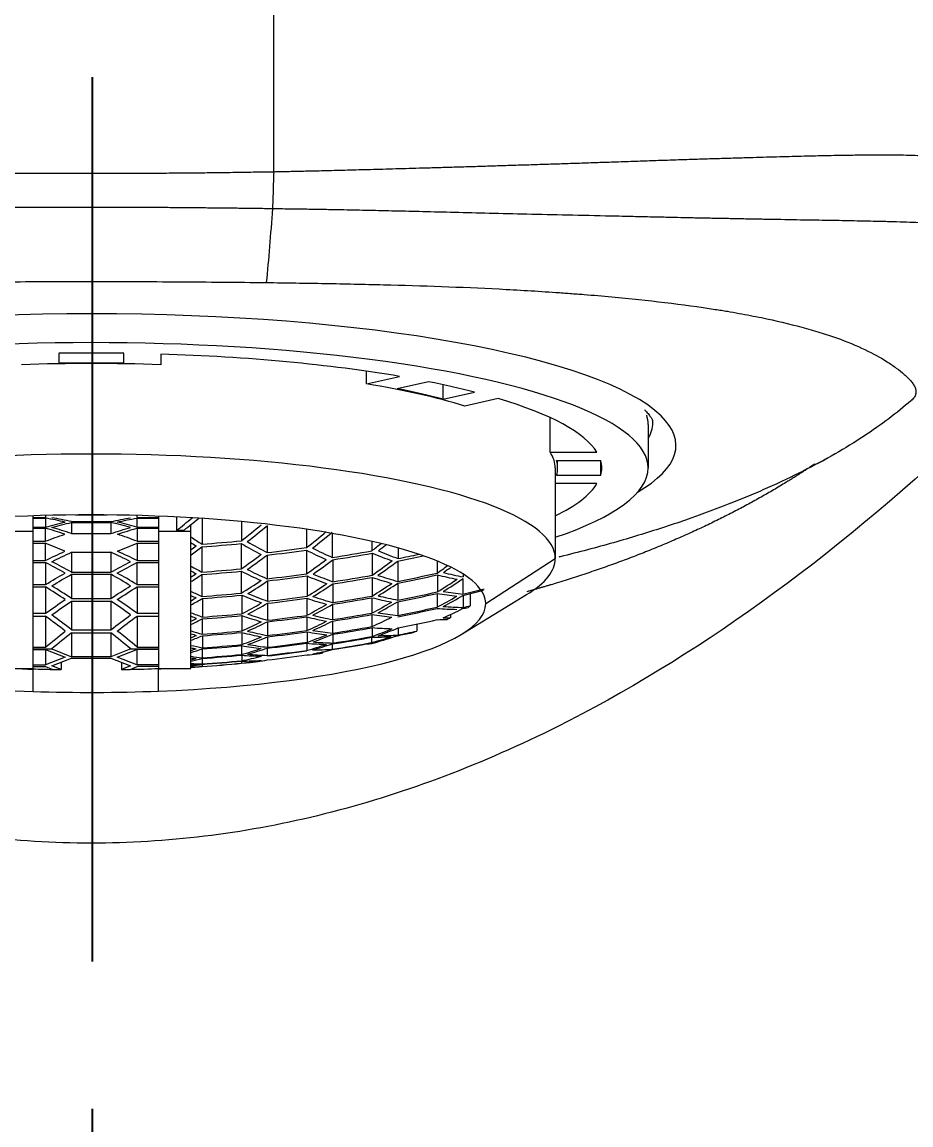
# Model space of a CAD drawing. Extents: x 16036 to 31646, y -36012 to -17126.
# Drawn here: x 16131.59 to 16150.74, y -17432.88 to -17409.12 of the extents above; entities that cross this region are included whole.
import ezdxf

# ---------------------------------------------------------------- set-up
doc = ezdxf.new("R2010")
doc.units = 0
doc.header["$MEASUREMENT"] = 0
doc.linetypes.add('CENTER2', pattern=[28.575, 19.05, -3.175, 3.175, -3.175])
doc.layers.get('0').update_dxf_attribs({"color": 3, "linetype": 'CONTINUOUS'})
doc.layers.get('DEFPOINTS').update_dxf_attribs({"linetype": 'CONTINUOUS'})
doc.layers.add('5', color=2, linetype='CONTINUOUS', lineweight=9)
doc.layers.add('CENTER', color=1, linetype='CENTER2')
doc.styles.add('ARIAL', font='arial.ttf')
doc.dimstyles.new('ISO-25', dxfattribs={"dimtxt": 8, "dimasz": 8, "dimexe": 1.25, "dimexo": 0.625, "dimgap": 1.5, "dimtad": 1, "dimtih": 1, "dimtoh": 1, "dimdec": 1, "dimdsep": 46, "dimtxsty": 'ARIAL', "dimcen": 0, "dimclrd": 3, "dimclre": 3, "dimclrt": 4, "dimadec": 0, "dimazin": 0, "dimtfac": 1, "dimtdec": 1, "dimtmove": 0, "dimatfit": 3, "dimfxl": 1, "dimarcsym": 0})

# ---------------------------------------------------------------- blocks, each defined once
blk = doc.blocks.new('*D93')
at = {"layer": '5', "color": 3, "lineweight": -2, "transparency": 16777216}
for p, q in [((16133.703, -17361.379), (16215.795, -17361.379)), ((16214.545, -17369.379), (16214.545, -17519.484)), ((16214.545, -17680.764), (16214.545, -17530.659)), ((16157.703, -17688.764), (16215.795, -17688.764))]:
    blk.add_line(p, q, dxfattribs=at)
at = {"layer": '5', "color": 3, "transparency": 16777216}
for points in [[(16213.211, -17369.379), (16215.878, -17369.379), (16214.545, -17361.379)], [(16213.211, -17680.764), (16215.878, -17680.764), (16214.545, -17688.764)]]:
    blk.add_solid(points, dxfattribs=at)
at = {"layer": 'DEFPOINTS', "color": 0, "transparency": 16777216}
for p in [(16133.078, -17361.379), (16214.545, -17361.379), (16157.078, -17688.764)]:
    blk.add_point(p, dxfattribs=at)
at = {"layer": '5', "color": 4, "transparency": 16777216, "insert": (16214.545, -17525.072), "char_height": 8, "attachment_point": 5, "style": 'ARIAL'}
blk.add_mtext('327.4', dxfattribs=at)

msp = doc.modelspace()

# ---------------------------------------------------------------- linework, layer by layer
at = {"linetype": 'Continuous', "lineweight": 18}
for p, q in [((16132.378, -17416.259), (16132.378, -17416.473)), ((16133.778, -17416.473), (16133.778, -17416.259)), ((16134.578, -17416.277), (16134.578, -17416.504)), ((16139.009, -17416.917), (16139.009, -17416.644)), ((16139.009, -17416.917), (16139.723, -17416.756)), ((16140.346, -17416.871), (16139.672, -17417.022)), ((16140.662, -17417.245), (16140.662, -17416.936)), ((16140.662, -17417.245), (16141.335, -17417.093)), ((16141.844, -17417.233), (16141.13, -17417.394)), ((16142.965, -17418.391), (16142.965, -17417.644)), ((16145.078, -17417.789), (16145.078, -17418.728)), ((16142.965, -17418.391), (16143.975, -17418.391)), ((16144.056, -17418.571), (16143.104, -17418.571)), ((16143.128, -17418.728), (16143.128, -17418.571)), ((16144.056, -17418.886), (16144.056, -17418.571)), ((16143.078, -17418.728), (16143.078, -17420.677)), ((16143.975, -17419.066), (16143.078, -17419.066)), ((16143.104, -17418.886), (16144.056, -17418.886)), ((16131.828, -17420.1), (16131.828, -17419.76)), ((16132.091, -17419.752), (16132.091, -17419.795)), ((16132.737, -17419.741), (16133.419, -17419.741)), ((16134.062, -17419.752), (16134.062, -17419.795)), ((16134.528, -17419.767), (16134.528, -17420.093)), ((16134.916, -17419.784), (16134.916, -17420.074)), ((16131.828, -17419.795), (16132.091, -17419.795)), ((16131.828, -17419.809), (16132.094, -17419.809)), ((16131.828, -17420), (16132.094, -17420)), ((16131.828, -17420.024), (16132.086, -17420.024)), ((16132.086, -17420.024), (16132.086, -17420.308)), ((16132.094, -17419.809), (16132.094, -17420)), ((16132.653, -17419.883), (16133.503, -17419.883)), ((16132.653, -17419.903), (16132.653, -17420.14)), ((16132.653, -17419.903), (16133.503, -17419.903)), ((16133.503, -17419.903), (16133.503, -17420.14)), ((16134.062, -17419.795), (16134.528, -17419.795)), ((16134.062, -17419.809), (16134.062, -17420)), ((16134.062, -17419.809), (16134.528, -17419.809)), ((16134.062, -17420), (16134.528, -17420)), ((16134.07, -17420.024), (16134.07, -17420.308)), ((16134.07, -17420.024), (16134.528, -17420.024)), ((16135.228, -17420.093), (16135.228, -17419.948)), ((16135.467, -17419.816), (16135.467, -17420.368)), ((16136.317, -17419.883), (16136.317, -17420.297)), ((16136.867, -17419.971), (16136.867, -17420.551)), ((16131.828, -17420.1), (16131.128, -17420.1)), ((16131.828, -17423.054), (16131.828, -17420.1)), ((16132.653, -17420.14), (16133.503, -17420.14)), ((16134.528, -17420.093), (16134.528, -17423.046)), ((16134.528, -17420.093), (16135.228, -17420.093)), ((16135.228, -17423.046), (16135.228, -17420.093)), ((16137.717, -17420.049), (16137.717, -17420.445)), ((16138.272, -17420.138), (16138.272, -17420.656)), ((16131.828, -17420.308), (16132.086, -17420.308)), ((16131.828, -17420.345), (16132.086, -17420.345)), ((16132.086, -17420.345), (16132.086, -17420.723)), ((16134.07, -17420.308), (16134.528, -17420.308)), ((16134.07, -17420.345), (16134.528, -17420.345)), ((16134.07, -17420.345), (16134.07, -17420.723)), ((16135.461, -17420.427), (16135.461, -17420.971)), ((16136.311, -17420.356), (16136.311, -17420.9)), ((16137.716, -17420.5), (16137.716, -17421.009)), ((16139.122, -17420.307), (16139.122, -17420.513)), ((16139.69, -17420.45), (16139.69, -17420.678)), ((16131.828, -17420.723), (16132.086, -17420.723)), ((16132.653, -17420.545), (16133.503, -17420.545)), ((16132.653, -17420.545), (16132.653, -17420.97)), ((16133.503, -17420.545), (16133.503, -17420.97)), ((16134.07, -17420.723), (16134.528, -17420.723)), ((16136.866, -17420.606), (16136.866, -17421.115)), ((16138.285, -17420.705), (16138.285, -17421.179)), ((16139.135, -17420.562), (16139.135, -17421.036)), ((16139.682, -17420.733), (16139.682, -17421.171)), ((16140.532, -17420.732), (16140.532, -17420.992)), ((16131.828, -17420.766), (16132.094, -17420.766)), ((16132.094, -17420.766), (16132.094, -17421.238)), ((16132.653, -17420.97), (16133.503, -17420.97)), ((16134.062, -17420.766), (16134.528, -17420.766)), ((16134.062, -17420.766), (16134.062, -17421.238)), ((16136.311, -17420.952), (16136.311, -17421.424)), ((16132.653, -17421.018), (16133.503, -17421.018)), ((16132.653, -17421.018), (16132.653, -17421.538)), ((16133.503, -17421.018), (16133.503, -17421.538)), ((16135.461, -17421.023), (16135.461, -17421.494)), ((16136.88, -17421.161), (16136.88, -17421.598)), ((16137.73, -17421.055), (16137.73, -17421.493)), ((16139.131, -17421.084), (16139.131, -17421.486)), ((16139.686, -17421.209), (16139.686, -17421.576)), ((16140.536, -17421.03), (16140.536, -17421.397)), ((16141.087, -17421.114), (16141.087, -17421.443)), ((16141.091, -17421.013), (16141.091, -17421.074)), ((16131.828, -17421.238), (16132.094, -17421.238)), ((16131.828, -17421.291), (16132.094, -17421.291)), ((16134.062, -17421.238), (16134.528, -17421.238)), ((16134.065, -17421.289), (16134.528, -17421.289)), ((16134.065, -17421.289), (16134.065, -17421.857)), ((16138.281, -17421.226), (16138.281, -17421.628)), ((16140.532, -17421.431), (16140.532, -17421.726)), ((16141.242, -17421.435), (16141.242, -17421.696)), ((16132.653, -17421.538), (16133.503, -17421.538)), ((16132.653, -17421.596), (16133.503, -17421.596)), ((16132.653, -17421.596), (16132.653, -17422.213)), ((16133.503, -17421.596), (16133.503, -17422.213)), ((16135.475, -17421.538), (16135.475, -17421.939)), ((16136.325, -17421.467), (16136.325, -17421.869)), ((16136.876, -17421.642), (16136.876, -17422.008)), ((16137.726, -17421.536), (16137.726, -17421.902)), ((16138.278, -17421.664), (16138.278, -17421.996)), ((16139.128, -17421.523), (16139.128, -17421.854)), ((16139.682, -17421.609), (16139.682, -17421.905)), ((16141.052, -17422.313), (16142.459, -17421.456)), ((16141.093, -17421.471), (16141.093, -17421.733)), ((16131.828, -17421.859), (16132.094, -17421.859)), ((16131.828, -17421.922), (16132.094, -17421.922)), ((16132.094, -17421.922), (16132.094, -17422.588)), ((16134.065, -17421.857), (16134.528, -17421.857)), ((16134.065, -17421.919), (16134.528, -17421.919)), ((16134.065, -17421.919), (16134.065, -17422.585)), ((16136.321, -17421.909), (16136.321, -17422.24)), ((16139.128, -17421.884), (16139.128, -17422.145)), ((16140.822, -17421.884), (16140.822, -17421.953)), ((16135.471, -17421.979), (16135.471, -17422.31)), ((16136.873, -17422.041), (16136.873, -17422.337)), ((16137.723, -17421.935), (16137.723, -17422.231)), ((16138.278, -17422.026), (16138.278, -17422.287)), ((16140.094, -17422.092), (16140.094, -17422.244)), ((16132.653, -17422.213), (16133.503, -17422.213)), ((16132.653, -17422.28), (16132.653, -17422.793)), ((16132.653, -17422.281), (16133.503, -17422.281)), ((16133.503, -17422.28), (16133.503, -17422.793)), ((16135.475, -17422.341), (16135.475, -17422.602)), ((16136.325, -17422.271), (16136.325, -17422.532)), ((16136.88, -17422.365), (16136.88, -17422.59)), ((16137.73, -17422.259), (16137.73, -17422.484)), ((16138.285, -17422.31), (16138.285, -17422.499)), ((16139.119, -17422.375), (16139.119, -17422.491)), ((16139.135, -17422.168), (16139.135, -17422.356)), ((16139.69, -17422.175), (16139.69, -17422.327)), ((16131.828, -17422.588), (16132.094, -17422.588)), ((16131.828, -17422.626), (16132.228, -17422.626)), ((16132.227, -17422.627), (16132.653, -17422.793)), ((16133.929, -17422.627), (16133.503, -17422.793)), ((16133.928, -17422.626), (16134.528, -17422.626)), ((16134.065, -17422.585), (16134.528, -17422.585)), ((16135.467, -17422.626), (16135.467, -17422.816)), ((16136.317, -17422.555), (16136.317, -17422.746)), ((16136.872, -17422.611), (16136.872, -17422.765)), ((16137.722, -17422.505), (16137.722, -17422.658)), ((16138.269, -17422.517), (16138.269, -17422.634)), ((16139.234, -17422.475), (16139.234, -17422.483)), ((16131.828, -17422.641), (16132.09, -17422.641)), ((16132.09, -17422.641), (16132.515, -17422.806)), ((16132.09, -17422.641), (16132.09, -17422.972)), ((16132.515, -17422.806), (16132.09, -17422.972)), ((16132.228, -17422.992), (16132.653, -17422.826)), ((16133.503, -17422.793), (16132.653, -17422.793)), ((16132.653, -17422.826), (16133.503, -17422.826)), ((16133.503, -17422.826), (16133.928, -17422.992)), ((16133.639, -17422.807), (16134.064, -17422.641)), ((16134.064, -17422.972), (16133.639, -17422.807)), ((16134.528, -17422.641), (16134.064, -17422.641)), ((16134.064, -17422.641), (16134.064, -17422.972)), ((16135.47, -17422.831), (16135.47, -17422.95)), ((16136.32, -17422.76), (16136.32, -17422.879)), ((16138.071, -17422.689), (16138.071, -17422.712)), ((16131.828, -17423.054), (16131.128, -17423.054)), ((16131.828, -17422.972), (16132.09, -17422.972)), ((16131.828, -17423.006), (16132.09, -17423.006)), ((16131.828, -17423.054), (16131.828, -17423.064)), ((16132.09, -17423.006), (16132.248, -17423.067)), ((16132.43, -17423.071), (16132.228, -17422.992)), ((16132.43, -17422.913), (16132.43, -17423.071)), ((16133.734, -17422.916), (16133.734, -17423.071)), ((16133.928, -17422.992), (16133.734, -17423.071)), ((16133.914, -17423.067), (16134.065, -17423.006)), ((16134.528, -17422.972), (16134.064, -17422.972)), ((16134.528, -17423.006), (16134.065, -17423.006)), ((16134.528, -17423.056), (16134.528, -17423.046)), ((16134.528, -17423.046), (16135.228, -17423.046)), ((16135.469, -17422.959), (16135.469, -17423.005)), ((16136.319, -17422.888), (16136.319, -17422.933)), ((16136.678, -17422.892), (16136.678, -17422.896))]:
    msp.add_line(p, q, dxfattribs=at)
at = {"linetype": 'Continuous', "lineweight": 13}
for p, q in [((16141.578, -17421.651), (16143.078, -17420.677)), ((16131.828, -17423.543), (16131.828, -17423.064)), ((16134.528, -17423.535), (16134.528, -17423.056))]:
    msp.add_line(p, q, dxfattribs=at)
at = {"linetype": 'Continuous', "lineweight": 18}
for start, end in [(273.6895, 273.9899), (275.6662, 275.961)]:
    msp.add_arc((16133.078, -17389.701), 33.391, start, end, dxfattribs=at)
for centre, major_axis, ratio, start_param, end_param in [((16133.078, -17418.241), (-12.6, 0), 0.224951, 4.712389, 6.010701), ((16133.078, -17418.241), (-12.6, 0), 0.224951, 3.367395, 4.712389), ((16133.078, -17418.728), (12, 0), 0.224951, 0, 3.141593), ((16133.078, -17418.728), (11, 0), 0.224951, 1.507117, 1.634476), ((16133.078, -17418.728), (11, 0), 0.224951, 0.922188, 1.434006), ((16133.078, -17418.728), (10, 0), 0.224951, 1.420228, 1.721365), ((16133.078, -17418.728), (10.05, 0), 0.224951, 1.501088, 1.640505), ((16133.078, -17418.728), (10, 0), 0.224951, 0.63483, 0.935966), ((16133.078, -17418.728), (11, 0), 0.224951, 0.721719, 0.849078), ((16133.078, -17418.728), (10.05, 0), 0.224951, 0.71569, 0.855106), ((16133.078, -17418.728), (11, 0), 0.224951, 0.13679, 0.648608), ((16133.078, -17417.789), (-12, 0), 0.224951, 3.141593, 3.214438), ((16133.078, -17417.754), (-12.1, 0), 0.224951, 3.141593, 3.160491), ((16133.078, -17420.677), (10, 0), 0.224951, 0, 3.141593), ((16133.078, -17418.728), (10, 0), 0.224951, 0, 0.150568), ((16133.078, -17418.728), (10.05, 0), 0.224951, 6.213477, 6.352893), ((16133.078, -17418.728), (11, 0), 0.224951, 6.219506, 6.346865), ((16133.078, -17418.728), (-12, 0), 0.224951, 2.555882, 3.141593), ((16133.078, -17418.728), (11, 0), 0.224951, 5.853491, 6.146395), ((16133.078, -17421.651), (8.5, 0), 0.224951, 0, 3.141593), ((16131.614, -17389.511), (4.295, 33.07), 0.487185, 3.601454, 3.622137), ((16131.738, -17389.527), (-4.296, -33.077), 0.487185, 0.462347, 0.481563), ((16133.013, -17389.692), (4.301, 33.113), 0.487185, 3.601317, 3.627358), ((16133.14, -17389.709), (-4.301, -33.113), 0.487185, 0.459616, 0.485657), ((16133.078, -17388.224), (-32.739, 0), 0.97437, 1.626963, 1.632019), ((16137.364, -17389.144), (4.253, -32.747), 0.487185, 5.892949, 5.907522), ((16134.415, -17389.874), (4.296, 33.077), 0.487185, 3.601424, 3.627494), ((16134.545, -17389.891), (-4.295, -33.07), 0.487185, 0.459876, 0.485951), ((16137.234, -17389.161), (-4.256, 32.769), 0.487185, 2.759369, 2.766007), ((16132.311, -17389.601), (4.299, 33.101), 0.487185, 3.577824, 3.584456), ((16132.436, -17389.617), (-4.299, -33.105), 0.487185, 0.428577, 0.442756), ((16133.078, -17388.439), (-32.916, 0), 0.97437, 1.643257, 1.669175), ((16133.078, -17388.405), (32.89, 0), 0.97437, 4.785083, 4.811022), ((16137.932, -17389.07), (-4.24, 32.643), 0.487185, 2.782427, 2.808346), ((16138.062, -17389.054), (4.236, -32.617), 0.487185, 5.923982, 5.94992), ((16133.078, -17388.621), (-33.044, 0), 0.97437, 1.685681, 1.711617), ((16133.078, -17388.588), (33.022, 0), 0.97437, 4.82737, 4.853323), ((16138.634, -17388.979), (-4.22, 32.496), 0.487185, 2.824985, 2.850949), ((16138.764, -17388.962), (4.217, -32.466), 0.487185, 5.966566, 5.992554), ((16135.82, -17390.057), (4.281, 32.964), 0.487185, 3.602121, 3.614416), ((16135.959, -17390.075), (-4.279, -32.948), 0.487185, 0.460856, 0.471052), ((16133.711, -17389.783), (4.3, 33.105), 0.487185, 3.558515, 3.584347), ((16133.841, -17389.8), (-4.299, -33.101), 0.487185, 0.416939, 0.442774), ((16135.116, -17389.966), (4.29, 33.03), 0.487185, 3.55887, 3.584762), ((16135.256, -17389.984), (-4.288, -33.019), 0.487185, 0.417543, 0.443446), ((16133.078, -17388.77), (33.134, 0), 0.97437, 4.869782, 4.895813), ((16133.078, -17388.804), (-33.152, 0), 0.97437, 1.728503, 1.754521), ((16139.347, -17388.887), (-4.198, 32.325), 0.487185, 2.868029, 2.894106), ((16136.531, -17390.149), (4.27, 32.876), 0.487185, 3.559824, 3.585842), ((16136.661, -17390.166), (-4.267, -32.858), 0.487185, 0.417831, 0.443862), ((16139.477, -17388.87), (4.194, -32.292), 0.487185, 6.009608, 6.035712), ((16133.078, -17388.989), (-33.241, 0), 0.97437, 1.770785, 1.787739), ((16133.078, -17388.953), (33.225, 0), 0.97437, 4.91272, 4.926513), ((16133.078, -17420.677), (-10, 0), 0.224951, 2.787918, 3.141593), ((16136.657, -17389.236), (4.267, -32.858), 0.487185, 5.936304, 5.950415), ((16136.531, -17389.252), (-4.27, 32.876), 0.487185, 2.80236, 2.808949), ((16133.078, -17388.77), (33.134, 0), 0.97437, 4.784373, 4.81012), ((16133.078, -17388.804), (-33.152, 0), 0.97437, 1.642741, 1.668473), ((16137.23, -17389.162), (-4.256, 32.77), 0.487185, 2.825454, 2.851201), ((16137.359, -17389.145), (4.253, -32.748), 0.487185, 5.96701, 5.992774), ((16137.936, -17390.332), (4.239, 32.642), 0.487185, 3.560471, 3.574326), ((16138.066, -17390.349), (-4.236, -32.616), 0.487185, 0.419249, 0.428872), ((16133.013, -17389.692), (4.301, 33.113), 0.487185, 3.535178, 3.541763), ((16133.139, -17389.709), (-4.301, -33.113), 0.487185, 0.386001, 0.400083), ((16134.414, -17389.874), (4.296, 33.077), 0.487185, 3.516135, 3.541825), ((16134.554, -17389.893), (-4.295, -33.07), 0.487185, 0.374777, 0.400474), ((16133.078, -17388.953), (33.225, 0), 0.97437, 4.826647, 4.852439), ((16133.078, -17388.986), (-33.239, 0), 0.97437, 1.685421, 1.711203), ((16137.942, -17389.069), (-4.239, 32.641), 0.487185, 2.868155, 2.89398), ((16138.072, -17389.052), (4.236, -32.615), 0.487185, 6.009738, 6.035583), ((16133.078, -17389.17), (-33.308, 0), 0.97437, 1.727638, 1.753531), ((16133.078, -17389.135), (33.296, 0), 0.97437, 4.869407, 4.89531), ((16138.639, -17388.979), (-4.22, 32.495), 0.487185, 2.911099, 2.937064), ((16138.763, -17388.963), (4.217, -32.467), 0.487185, 6.05284, 6.078827), ((16137.364, -17390.257), (-4.253, -32.747), 0.487185, 0.375663, 0.401617), ((16133.078, -17389.321), (33.348, 0), 0.97437, 4.911725, 4.9378), ((16133.078, -17389.353), (-33.355, 0), 0.97437, 1.770212, 1.796283), ((16139.341, -17388.887), (-4.198, 32.327), 0.487185, 2.954414, 2.980587), ((16138.639, -17390.423), (4.22, 32.495), 0.487185, 3.518154, 3.544312), ((16138.769, -17390.44), (-4.216, -32.465), 0.487185, 0.376627, 0.40281), ((16139.471, -17388.871), (4.194, -32.293), 0.487185, 6.096082, 6.122323), ((16135.955, -17389.327), (4.279, -32.949), 0.487185, 5.978918, 5.992956), ((16133.078, -17389.135), (33.296, 0), 0.97437, 4.784022, 4.809642), ((16136.667, -17389.235), (4.267, -32.857), 0.487185, 6.009833, 6.035488), ((16135.829, -17390.058), (4.281, 32.963), 0.487185, 3.516742, 3.542524), ((16135.959, -17390.075), (-4.279, -32.948), 0.487185, 0.374958, 0.400751), ((16137.234, -17390.241), (4.256, 32.769), 0.487185, 3.517178, 3.543114), ((16133.078, -17389.717), (-33.391, 0), 0.97437, 1.769888, 1.795928), ((16133.078, -17389.684), (33.391, 0), 0.97437, 4.911588, 4.937629), ((16138.638, -17388.979), (-4.22, 32.495), 0.487185, 2.996946, 3.023104), ((16138.768, -17388.962), (4.216, -32.466), 0.487185, 6.138822, 6.164826), ((16133.078, -17389.866), (33.383, 0), 0.97437, 4.954663, 4.968867), ((16133.078, -17389.899), (-33.379, 0), 0.97437, 1.813097, 1.826859), ((16133.078, -17421.651), (-8.5, 0), 0.224951, 0, 1.423202), ((16133.078, -17421.651), (-8.5, 0), 0.224951, 1.742223, 3.141593), ((16135.829, -17389.344), (-4.281, 32.963), 0.487185, 2.844906, 2.851463), ((16133.716, -17389.784), (4.299, 33.105), 0.487185, 3.492858, 3.499411), ((16133.852, -17389.801), (-4.299, -33.101), 0.487185, 0.343101, 0.357951), ((16133.078, -17389.169), (-33.307, 0), 0.97437, 1.64282, 1.668433), ((16136.537, -17389.252), (-4.27, 32.875), 0.487185, 2.868247, 2.893888), ((16135.127, -17389.967), (4.29, 33.03), 0.487185, 3.474141, 3.499754), ((16135.256, -17389.984), (-4.288, -33.019), 0.487185, 0.332331, 0.357952), ((16133.078, -17389.353), (-33.355, 0), 0.97437, 1.684901, 1.710592), ((16133.078, -17389.317), (33.347, 0), 0.97437, 4.826641, 4.852338), ((16137.234, -17389.161), (-4.256, 32.769), 0.487185, 2.910848, 2.936595), ((16136.531, -17390.149), (4.27, 32.876), 0.487185, 3.474237, 3.49997), ((16136.657, -17390.166), (-4.267, -32.858), 0.487185, 0.33277, 0.358517), ((16137.364, -17389.144), (4.253, -32.747), 0.487185, 6.05246, 6.078225), ((16133.078, -17389.534), (-33.383, 0), 0.97437, 1.727195, 1.753027), ((16133.078, -17389.502), (33.379, 0), 0.97437, 4.868892, 4.894727), ((16137.936, -17389.07), (-4.239, 32.642), 0.487185, 2.953528, 2.979446), ((16137.932, -17390.331), (4.24, 32.643), 0.487185, 3.47484, 3.500758), ((16138.062, -17390.348), (-4.236, -32.617), 0.487185, 0.333265, 0.359204), ((16138.066, -17389.053), (4.236, -32.616), 0.487185, 6.095354, 6.121293), ((16139.337, -17390.514), (4.199, 32.328), 0.487185, 3.47551, 3.501683), ((16139.467, -17390.531), (-4.194, -32.295), 0.487185, 0.333993, 0.360193), ((16135.262, -17389.417), (4.288, -33.018), 0.487185, 6.020599, 6.035425), ((16135.133, -17389.434), (-4.29, 33.029), 0.487185, 2.886807, 2.893828), ((16133.078, -17389.535), (-33.383, 0), 0.97437, 1.642536, 1.66809), ((16133.078, -17389.5), (33.379, 0), 0.97437, 4.784257, 4.809815), ((16135.829, -17389.344), (-4.281, 32.963), 0.487185, 2.910673, 2.936268), ((16135.959, -17389.327), (4.279, -32.948), 0.487185, 6.052278, 6.077886), ((16133.078, -17389.684), (33.391, 0), 0.97437, 4.826371, 4.852034), ((16136.661, -17389.235), (4.267, -32.858), 0.487185, 6.094645, 6.120392), ((16133.078, -17389.865), (33.383, 0), 0.97437, 4.868786, 4.894619), ((16133.078, -17389.899), (-33.379, 0), 0.97437, 1.727211, 1.753046), ((16137.234, -17389.161), (-4.256, 32.769), 0.487185, 2.995953, 3.021888), ((16137.363, -17389.144), (4.253, -32.747), 0.487185, 6.137642, 6.163595), ((16133.078, -17390.048), (33.355, 0), 0.97437, 4.911696, 4.937765), ((16133.078, -17390.082), (-33.348, 0), 0.97437, 1.770147, 1.796223), ((16137.935, -17389.07), (-4.239, 32.642), 0.487185, 3.039508, 3.065716), ((16138.065, -17389.053), (4.236, -32.617), 0.487185, 6.181226, 6.207853), ((16140.169, -17390.622), (-4.169, -32.102), 0.487185, 0.291006, 0.316859), ((16133.078, -17390.267), (-33.296, 0), 0.97437, 1.813516, 1.81713), ((16133.078, -17390.233), (33.307, 0), 0.97437, 4.955424, 4.960032), ((16133.078, -17421.164), (-8.5, 0), 0.224951, 2.841139, 2.859562), ((16134.424, -17389.876), (4.296, 33.077), 0.487185, 3.450348, 3.457368), ((16134.554, -17389.893), (-4.295, -33.07), 0.487185, 0.300967, 0.315547), ((16135.829, -17390.058), (4.281, 32.963), 0.487185, 3.431722, 3.457318), ((16135.955, -17390.074), (-4.279, -32.949), 0.487185, 0.290229, 0.315836), ((16133.078, -17389.717), (-33.391, 0), 0.97437, 1.684691, 1.710354), ((16136.531, -17389.252), (-4.27, 32.876), 0.487185, 2.953012, 2.978745), ((16137.23, -17390.24), (4.256, 32.77), 0.487185, 3.431984, 3.457731), ((16137.359, -17390.257), (-4.253, -32.748), 0.487185, 0.290411, 0.316175), ((16133.078, -17390.23), (33.308, 0), 0.97437, 4.869142, 4.895034), ((16138.634, -17390.422), (4.22, 32.496), 0.487185, 3.432236, 3.4582), ((16133.078, -17390.449), (-33.225, 0), 0.97437, 1.771128, 1.797306), ((16137.103, -17389.159), (-4.415, 32.764), 0.500705, 3.082406, 3.094777), ((16137.232, -17389.141), (4.412, -32.742), 0.500705, 6.223786, 6.233366), ((16133.078, -17421.164), (-8.5, 0), 0.224951, 2.6952, 2.716515), ((16135.983, -17444.686), (4.673, 24.868), 0.549149, 0.562497, 0.592825), ((16130.174, -17444.686), (-4.673, 24.868), 0.549149, 5.69036, 5.720688), ((16134.554, -17389.509), (4.295, -33.07), 0.487185, 6.063103, 6.077682), ((16134.424, -17389.526), (-4.296, 33.077), 0.487185, 2.929298, 2.936318), ((16135.133, -17389.968), (4.29, 33.029), 0.487185, 3.407857, 3.414878), ((16135.262, -17389.985), (-4.288, -33.018), 0.487185, 0.258463, 0.27329), ((16133.078, -17389.866), (33.383, 0), 0.97437, 4.784129, 4.809683), ((16133.078, -17389.902), (-33.379, 0), 0.97437, 1.642665, 1.668222), ((16135.127, -17389.435), (-4.29, 33.03), 0.487185, 2.953092, 2.978705), ((16136.537, -17390.15), (4.27, 32.875), 0.487185, 3.389297, 3.414938), ((16135.256, -17389.418), (4.288, -33.019), 0.487185, 6.094293, 6.119914), ((16136.667, -17390.167), (-4.267, -32.857), 0.487185, 0.247697, 0.273352), ((16133.078, -17390.048), (33.355, 0), 0.97437, 4.826406, 4.852096), ((16133.078, -17390.084), (-33.347, 0), 0.97437, 1.685049, 1.710746), ((16135.829, -17389.344), (-4.281, 32.963), 0.487185, 2.995693, 3.021475), ((16137.942, -17390.333), (4.239, 32.641), 0.487185, 3.389205, 3.41503), ((16135.959, -17389.327), (4.279, -32.948), 0.487185, 6.136918, 6.162711), ((16138.072, -17390.349), (-4.236, -32.615), 0.487185, 0.247602, 0.273447), ((16133.078, -17390.632), (-33.134, 0), 0.97437, 1.728103, 1.754134), ((16133.078, -17390.267), (-33.296, 0), 0.97437, 1.727815, 1.753717), ((16133.078, -17390.598), (33.152, 0), 0.97437, 4.870095, 4.896114), ((16140.038, -17390.605), (4.174, 32.14), 0.487185, 3.345378, 3.371631), ((16135.817, -17389.345), (-4.281, 32.964), 0.487185, 3.081056, 3.107219), ((16136.531, -17389.252), (-4.27, 32.876), 0.487185, 3.038774, 3.064793), ((16139.347, -17390.515), (4.198, 32.325), 0.487185, 3.389079, 3.415156), ((16140.168, -17390.622), (-4.169, -32.102), 0.487185, 0.200128, 0.230003), ((16139.477, -17390.532), (-4.194, -32.292), 0.487185, 0.247473, 0.273577), ((16135.959, -17389.327), (4.279, -32.948), 0.487185, 6.222992, 6.24917), ((16133.078, -17390.814), (-33.022, 0), 0.97437, 1.77188, 1.781636), ((16133.078, -17390.78), (33.044, 0), 0.97437, 4.91383, 4.926335), ((16133.078, -17421.164), (-8.5, 0), 0.224951, 2.520165, 2.541706), ((16133.852, -17389.6), (4.299, -33.101), 0.487185, 6.105237, 6.120086), ((16133.716, -17389.618), (-4.299, 33.105), 0.487185, 2.971808, 2.978362), ((16135.829, -17390.058), (4.281, 32.963), 0.487185, 3.365956, 3.372513), ((16135.959, -17390.075), (-4.279, -32.948), 0.487185, 0.216521, 0.230907), ((16133.078, -17390.267), (-33.296, 0), 0.97437, 1.642603, 1.668224), ((16133.078, -17390.233), (33.307, 0), 0.97437, 4.784413, 4.810026), ((16134.418, -17389.527), (-4.296, 33.077), 0.487185, 2.995173, 3.020864), ((16137.234, -17390.241), (4.256, 32.769), 0.487185, 3.34659, 3.372338), ((16137.364, -17390.257), (-4.253, -32.747), 0.487185, 0.204961, 0.230725), ((16134.554, -17389.509), (4.295, -33.07), 0.487185, 6.136913, 6.16261), ((16133.078, -17390.449), (-33.225, 0), 0.97437, 1.685229, 1.711022), ((16133.078, -17390.415), (33.239, 0), 0.97437, 4.827014, 4.852796), ((16135.121, -17389.436), (-4.29, 33.03), 0.487185, 3.03791, 3.063803), ((16138.639, -17390.423), (4.22, 32.495), 0.487185, 3.346121, 3.372086), ((16138.763, -17390.439), (-4.217, -32.467), 0.487185, 0.204358, 0.230346), ((16134.542, -17389.511), (4.295, -33.07), 0.487185, 6.221997, 6.248072), ((16135.256, -17389.418), (4.288, -33.019), 0.487185, 6.179679, 6.205581), ((16133.078, -17390.963), (32.916, 0), 0.97437, 4.870742, 4.896951), ((16133.078, -17390.997), (-32.89, 0), 0.97437, 1.729521, 1.751916), ((16135.027, -17389.448), (-4.291, 33.037), 0.487185, 3.122037, 3.129652), ((16133.078, -17421.164), (-8.5, 0), 0.224951, 2.362408, 2.380756), ((16135.157, -17389.431), (4.289, -33.027), 0.487185, 6.267298, 6.270003), ((16133.143, -17389.692), (4.301, -33.113), 0.487185, 6.147875, 6.162306), ((16133.017, -17389.709), (-4.301, 33.113), 0.487185, 3.013867, 3.020626), ((16136.661, -17390.166), (-4.267, -32.858), 0.487185, 0.173905, 0.18854), ((16136.531, -17390.149), (4.27, 32.876), 0.487185, 3.323409, 3.330173), ((16133.078, -17390.598), (33.152, 0), 0.97437, 4.784508, 4.810241), ((16133.078, -17390.63), (-33.134, 0), 0.97437, 1.643041, 1.668789), ((16138.638, -17390.423), (4.22, 32.495), 0.487185, 3.260082, 3.28624), ((16133.017, -17389.709), (-4.301, 33.113), 0.487185, 3.080159, 3.1062), ((16133.72, -17389.617), (-4.299, 33.105), 0.487185, 3.037466, 3.063299), ((16137.936, -17390.332), (4.239, 32.642), 0.487185, 3.303739, 3.329657), ((16133.846, -17389.601), (4.299, -33.101), 0.487185, 6.179163, 6.204999), ((16138.768, -17390.44), (-4.216, -32.466), 0.487185, 0.118359, 0.144364), ((16133.078, -17391.179), (-32.738, 0), 0.97437, 1.686899, 1.713081), ((16133.078, -17390.78), (33.044, 0), 0.97437, 4.82745, 4.853386), ((16133.078, -17390.814), (-33.022, 0), 0.97437, 1.685935, 1.711888), ((16133.715, -17389.618), (-4.3, 33.105), 0.487185, 3.123431, 3.137539), ((16139.471, -17390.531), (-4.194, -32.293), 0.487185, 0.160862, 0.187103), ((16133.845, -17389.601), (4.299, -33.101), 0.487185, 6.26509, 6.278715), ((16133.078, -17421.164), (-8.5, 0), 0.224951, 2.180974, 2.198702), ((16133.078, -17391.509), (32.409, 0), 0.97437, 4.666696, 4.67381), ((16133.078, -17421.164), (-8.5, 0), 0.224951, 1.472968, 1.494508), ((16133.078, -17421.164), (-8.5, 0), 0.224951, 1.648003, 1.669317), ((16133.078, -17391.509), (32.409, 0), 0.97437, 4.757145, 4.763299), ((16132.445, -17389.783), (4.3, -33.105), 0.487185, 6.190185, 6.20489), ((16132.315, -17389.8), (-4.299, 33.101), 0.487185, 3.05651, 3.063317), ((16137.363, -17390.257), (-4.253, -32.747), 0.487185, 0.130874, 0.145544), ((16137.234, -17390.241), (4.256, 32.769), 0.487185, 3.280419, 3.287233), ((16131.742, -17389.874), (4.296, -33.077), 0.487185, 6.233273, 6.248037), ((16137.935, -17390.332), (4.239, 32.642), 0.487185, 3.236874, 3.243678), ((16131.612, -17389.891), (-4.295, 33.07), 0.487185, 3.0997, 3.106494), ((16133.078, -17390.995), (-32.891, 0), 0.97437, 1.643536, 1.669475), ((16133.078, -17391.327), (32.599, 0), 0.97437, 4.785781, 4.811954), ((16133.078, -17391.36), (-32.566, 0), 0.97437, 1.644265, 1.670465), ((16133.078, -17390.962), (32.917, 0), 0.97437, 4.785111, 4.811029), ((16132.444, -17389.783), (4.3, -33.105), 0.487185, 6.264934, 6.279138), ((16133.078, -17421.651), (8.5, 0), 0.224951, 4.564795, 4.883816)]:
    msp.add_ellipse(centre, major_axis=major_axis, ratio=ratio, start_param=start_param, end_param=end_param, dxfattribs=at)
at = {"linetype": 'Continuous', "lineweight": 13}
for centre, major_axis, start_param, end_param in [((16133.078, -17418.241), (-12.6, 0), 2.777217, 3.367395), ((16133.078, -17417.754), (-12.1, 0), 3.012984, 3.141593), ((16133.078, -17421.164), (-8.5, 0), 1.423202, 1.472968), ((16133.078, -17421.164), (-8.5, 0), 1.669317, 1.742223)]:
    msp.add_ellipse(centre, major_axis=major_axis, ratio=0.224951, start_param=start_param, end_param=end_param, dxfattribs=at)
for points, degree in [([(16137.011, -17412.346), (16137.011, -17406.264)], 1), ([(16136.983, -17413.139), (16136.943, -17413.698), (16136.899, -17414.23), (16136.851, -17414.734)], 3)]:
    msp.add_open_spline(points, degree=degree, dxfattribs=at)
for points, degree, knots in [([(16137.011, -17412.346), (16137.058, -17412.345), (16137.156, -17412.343), (16137.31, -17412.34), (16137.476, -17412.336), (16137.654, -17412.332), (16137.844, -17412.328), (16138.046, -17412.323), (16138.259, -17412.318), (16138.485, -17412.312), (16138.722, -17412.306), (16138.971, -17412.299), (16139.231, -17412.292), (16139.502, -17412.285), (16139.785, -17412.277), (16140.079, -17412.268), (16140.384, -17412.26), (16140.699, -17412.25), (16141.024, -17412.241), (16141.359, -17412.231), (16141.703, -17412.22), (16142.057, -17412.209), (16142.419, -17412.198), (16142.79, -17412.186), (16143.167, -17412.174), (16143.552, -17412.161), (16143.943, -17412.148), (16144.345, -17412.134), (16144.75, -17412.12), (16145.151, -17412.106), (16145.539, -17412.093), (16145.911, -17412.081), (16146.269, -17412.07), (16146.612, -17412.059), (16146.941, -17412.049), (16147.255, -17412.04), (16147.556, -17412.031), (16147.843, -17412.023), (16148.116, -17412.016), (16148.375, -17412.009), (16148.622, -17412.003), (16148.856, -17411.998), (16149.077, -17411.994), (16149.286, -17411.99), (16149.483, -17411.987), (16149.669, -17411.985), (16149.845, -17411.983), (16150.01, -17411.983), (16150.165, -17411.982), (16150.311, -17411.983), (16150.492, -17411.985), (16150.705, -17411.989), (16150.941, -17411.996), (16151.159, -17412.005), (16151.358, -17412.017), (16151.539, -17412.032), (16151.702, -17412.049), (16151.848, -17412.068), (16151.976, -17412.09), (16152.089, -17412.115), (16152.186, -17412.142), (16152.268, -17412.172), (16152.336, -17412.204), (16152.393, -17412.238), (16152.431, -17412.268), (16152.457, -17412.293), (16152.473, -17412.31), (16152.487, -17412.328), (16152.501, -17412.346), (16152.512, -17412.364), (16152.523, -17412.383), (16152.532, -17412.401), (16152.54, -17412.42), (16152.547, -17412.439), (16152.553, -17412.458), (16152.558, -17412.477), (16152.562, -17412.497), (16152.566, -17412.517), (16152.568, -17412.537), (16152.571, -17412.557), (16152.573, -17412.577), (16152.574, -17412.598), (16152.575, -17412.619), (16152.576, -17412.633), (16152.576, -17412.64)], 3, [0, 0, 0, 0, 0.006919, 0.014426, 0.022521, 0.031202, 0.040467, 0.050315, 0.060744, 0.07175, 0.083329, 0.095476, 0.108186, 0.121451, 0.135265, 0.149619, 0.164501, 0.179902, 0.195807, 0.212202, 0.229073, 0.246401, 0.264168, 0.282353, 0.300935, 0.319892, 0.339198, 0.358825, 0.379506, 0.399532, 0.418907, 0.437634, 0.455721, 0.473174, 0.490001, 0.506214, 0.521822, 0.536838, 0.551275, 0.565146, 0.578466, 0.59125, 0.603513, 0.615271, 0.626543, 0.637349, 0.647707, 0.657635, 0.66715, 0.676267, 0.685002, 0.701905, 0.718286, 0.734184, 0.749639, 0.76469, 0.779373, 0.793727, 0.807784, 0.821579, 0.835145, 0.848522, 0.861746, 0.874847, 0.887843, 0.893667, 0.899499, 0.90534, 0.911191, 0.917052, 0.922923, 0.928804, 0.934695, 0.940596, 0.946506, 0.952425, 0.958352, 0.964286, 0.970227, 0.976174, 0.982125, 0.988081, 0.994039, 1, 1, 1, 1]), ([(16129.146, -17412.346), (16129.219, -17412.347), (16129.364, -17412.35), (16129.583, -17412.353), (16129.802, -17412.356), (16130.02, -17412.36), (16130.239, -17412.363), (16130.457, -17412.365), (16130.675, -17412.368), (16130.894, -17412.37), (16131.112, -17412.372), (16131.329, -17412.374), (16131.547, -17412.376), (16131.764, -17412.377), (16131.981, -17412.378), (16132.198, -17412.379), (16132.415, -17412.38), (16132.631, -17412.381), (16132.847, -17412.381), (16133.135, -17412.381), (16133.498, -17412.381), (16133.934, -17412.38), (16134.371, -17412.377), (16134.81, -17412.374), (16135.249, -17412.37), (16135.689, -17412.366), (16136.129, -17412.36), (16136.57, -17412.353), (16136.864, -17412.348), (16137.011, -17412.346)], 3, [0, 0, 0, 0, 0.027809, 0.055617, 0.083421, 0.111218, 0.139004, 0.166777, 0.194534, 0.222272, 0.249988, 0.277679, 0.305343, 0.332977, 0.360578, 0.388142, 0.415669, 0.443154, 0.470596, 0.497991, 0.553294, 0.608767, 0.66439, 0.720141, 0.775996, 0.831934, 0.887929, 0.94396, 1, 1, 1, 1]), ([(16129.173, -17413.139), (16129.23, -17413.138), (16129.343, -17413.136), (16129.513, -17413.134), (16129.683, -17413.132), (16129.853, -17413.13), (16130.023, -17413.127), (16130.193, -17413.125), (16130.363, -17413.124), (16130.533, -17413.122), (16130.703, -17413.12), (16130.873, -17413.118), (16131.043, -17413.117), (16131.212, -17413.116), (16131.382, -17413.114), (16131.552, -17413.113), (16131.722, -17413.112), (16131.892, -17413.111), (16132.062, -17413.111), (16132.231, -17413.11), (16132.401, -17413.109), (16132.571, -17413.109), (16132.741, -17413.109), (16132.91, -17413.109), (16133.08, -17413.109), (16133.25, -17413.109), (16133.419, -17413.109), (16133.589, -17413.109), (16133.759, -17413.109), (16133.929, -17413.11), (16134.098, -17413.111), (16134.268, -17413.111), (16134.438, -17413.112), (16134.607, -17413.113), (16134.777, -17413.114), (16134.947, -17413.116), (16135.116, -17413.117), (16135.286, -17413.118), (16135.456, -17413.12), (16135.626, -17413.122), (16135.795, -17413.123), (16135.965, -17413.125), (16136.135, -17413.127), (16136.304, -17413.129), (16136.474, -17413.132), (16136.644, -17413.134), (16136.813, -17413.136), (16136.926, -17413.138), (16136.983, -17413.139)], 3, [0, 0, 0, 0, 0.021773, 0.043544, 0.065312, 0.087079, 0.108844, 0.130606, 0.152366, 0.174124, 0.19588, 0.217634, 0.239385, 0.261135, 0.282882, 0.304627, 0.326369, 0.34811, 0.369848, 0.391585, 0.413319, 0.435053, 0.456784, 0.478515, 0.500244, 0.521972, 0.5437, 0.565427, 0.587153, 0.60888, 0.630606, 0.652332, 0.674058, 0.695785, 0.717513, 0.73924, 0.760969, 0.782697, 0.804426, 0.826156, 0.847885, 0.869615, 0.891346, 0.913076, 0.934807, 0.956538, 0.978269, 1, 1, 1, 1]), ([(16136.983, -17413.139), (16137.042, -17413.14), (16137.159, -17413.142), (16137.334, -17413.144), (16137.508, -17413.147), (16137.68, -17413.149), (16137.851, -17413.152), (16138.021, -17413.155), (16138.19, -17413.157), (16138.357, -17413.16), (16138.646, -17413.166), (16139.069, -17413.175), (16139.635, -17413.188), (16140.25, -17413.202), (16140.926, -17413.219), (16141.674, -17413.237), (16142.486, -17413.256), (16143.362, -17413.275), (16144.126, -17413.293), (16144.734, -17413.307), (16145.146, -17413.316), (16145.487, -17413.323), (16145.758, -17413.329), (16145.96, -17413.334), (16146.094, -17413.337), (16146.213, -17413.339), (16146.336, -17413.342), (16146.486, -17413.345), (16146.632, -17413.348), (16146.774, -17413.35), (16146.911, -17413.353), (16147.045, -17413.356), (16147.174, -17413.358), (16147.299, -17413.361), (16147.42, -17413.363), (16147.537, -17413.365), (16147.65, -17413.367), (16147.957, -17413.373), (16148.433, -17413.381), (16149.042, -17413.391), (16149.572, -17413.401), (16150.004, -17413.41), (16150.356, -17413.419), (16150.647, -17413.428), (16150.907, -17413.438), (16151.135, -17413.449), (16151.323, -17413.46), (16151.476, -17413.471), (16151.6, -17413.48), (16151.727, -17413.489), (16151.853, -17413.497), (16151.959, -17413.501), (16152.041, -17413.501), (16152.104, -17413.497), (16152.156, -17413.491), (16152.203, -17413.482), (16152.248, -17413.471), (16152.285, -17413.458), (16152.311, -17413.447), (16152.328, -17413.44), (16152.342, -17413.433), (16152.355, -17413.427), (16152.366, -17413.421), (16152.378, -17413.414), (16152.391, -17413.406), (16152.406, -17413.396), (16152.421, -17413.386), (16152.43, -17413.379), (16152.435, -17413.375)], 3, [0, 0, 0, 0, 0.00899, 0.017907, 0.026753, 0.03553, 0.04424, 0.052883, 0.061462, 0.069976, 0.078426, 0.105704, 0.13455, 0.164971, 0.199838, 0.238125, 0.279825, 0.324937, 0.373475, 0.398666, 0.420263, 0.43826, 0.452653, 0.463438, 0.470614, 0.474178, 0.482458, 0.49054, 0.498423, 0.506108, 0.513594, 0.520882, 0.52797, 0.534859, 0.541549, 0.54804, 0.554331, 0.560424, 0.599655, 0.635636, 0.668337, 0.697738, 0.720087, 0.741455, 0.76187, 0.781382, 0.800073, 0.814496, 0.828334, 0.841605, 0.860393, 0.878893, 0.889942, 0.901394, 0.91324, 0.921308, 0.931717, 0.944437, 0.949926, 0.955042, 0.959787, 0.964163, 0.968171, 0.971816, 0.978063, 0.984838, 0.992147, 1, 1, 1, 1]), ([(16151.659, -17418.219), (16148.715, -17420.941), (16144.147, -17424.162), (16137.953, -17426.416), (16133.078, -17427.007), (16128.203, -17426.416), (16122.009, -17424.162), (16117.441, -17420.941), (16114.497, -17418.219)], 3, [0, 0, 0, 0, 0.237636, 0.368818, 0.5, 0.631182, 0.762364, 1, 1, 1, 1]), ([(16148.671, -17418.639), (16148.012, -17419.086), (16146.892, -17419.746), (16145.67, -17420.327), (16144.362, -17420.829), (16142.985, -17421.249), (16142.466, -17421.394)], 5, [0, 0, 0, 0, 0, 0, 0.629379, 1, 1, 1, 1, 1, 1])]:
    msp.add_open_spline(points, degree=degree, knots=knots, dxfattribs=at)
at = {"linetype": 'Continuous', "lineweight": 18}
for points, degree in [([(16137.011, -17412.346), (16137.008, -17412.436), (16137.002, -17412.618), (16136.993, -17412.885), (16136.986, -17413.056), (16136.983, -17413.139)], 3), ([(16144.999, -17417.472), (16145.203, -17417.693), (16145.17, -17417.735)], 2), ([(16132.511, -17420.155), (16132.369, -17420.108), (16132.228, -17420.064), (16132.086, -17420.024)], 3), ([(16132.519, -17419.894), (16132.377, -17419.862), (16132.236, -17419.834), (16132.094, -17419.809)], 3), ([(16132.094, -17420), (16132.236, -17419.961), (16132.378, -17419.925), (16132.519, -17419.894)], 3), ([(16132.653, -17419.883), (16132.511, -17419.852), (16132.37, -17419.825), (16132.228, -17419.801)], 3), ([(16132.228, -17420.011), (16132.37, -17419.971), (16132.512, -17419.935), (16132.653, -17419.903)], 3), ([(16132.653, -17420.14), (16132.511, -17420.093), (16132.37, -17420.05), (16132.228, -17420.011)], 3), ([(16133.503, -17419.883), (16133.645, -17419.852), (16133.787, -17419.825), (16133.928, -17419.801)], 3), ([(16133.928, -17420.011), (16133.786, -17419.971), (16133.645, -17419.935), (16133.503, -17419.903)], 3), ([(16133.503, -17420.14), (16133.645, -17420.093), (16133.787, -17420.05), (16133.928, -17420.011)], 3), ([(16133.637, -17419.894), (16133.779, -17419.862), (16133.921, -17419.834), (16134.062, -17419.809)], 3), ([(16134.062, -17420), (16133.92, -17419.961), (16133.779, -17419.925), (16133.637, -17419.894)], 3), ([(16133.645, -17420.155), (16133.787, -17420.108), (16133.928, -17420.064), (16134.07, -17420.024)], 3), ([(16132.086, -17420.308), (16132.228, -17420.254), (16132.37, -17420.203), (16132.511, -17420.155)], 3), ([(16134.07, -17420.308), (16133.928, -17420.254), (16133.787, -17420.203), (16133.645, -17420.155)], 3), ([(16132.511, -17420.523), (16132.37, -17420.46), (16132.228, -17420.401), (16132.086, -17420.345)], 3), ([(16133.645, -17420.523), (16133.787, -17420.46), (16133.928, -17420.401), (16134.07, -17420.345)], 3), ([(16132.086, -17420.723), (16132.228, -17420.653), (16132.369, -17420.587), (16132.511, -17420.523)], 3), ([(16132.228, -17420.747), (16132.37, -17420.676), (16132.511, -17420.608), (16132.653, -17420.545)], 3), ([(16133.928, -17420.747), (16133.787, -17420.676), (16133.645, -17420.608), (16133.503, -17420.545)], 3), ([(16134.07, -17420.723), (16133.928, -17420.653), (16133.787, -17420.587), (16133.645, -17420.523)], 3), ([(16132.519, -17420.992), (16132.378, -17420.913), (16132.236, -17420.838), (16132.094, -17420.766)], 3), ([(16132.653, -17420.97), (16132.512, -17420.892), (16132.37, -17420.818), (16132.228, -17420.747)], 3), ([(16133.503, -17420.97), (16133.645, -17420.892), (16133.786, -17420.818), (16133.928, -17420.747)], 3), ([(16133.637, -17420.992), (16133.779, -17420.913), (16133.92, -17420.838), (16134.062, -17420.766)], 3), ([(16132.094, -17421.238), (16132.236, -17421.153), (16132.377, -17421.07), (16132.519, -17420.992)], 3), ([(16132.228, -17421.267), (16132.37, -17421.181), (16132.511, -17421.098), (16132.653, -17421.018)], 3), ([(16133.928, -17421.267), (16133.787, -17421.181), (16133.645, -17421.098), (16133.503, -17421.018)], 3), ([(16134.062, -17421.238), (16133.921, -17421.153), (16133.779, -17421.07), (16133.637, -17420.992)], 3), ([(16132.519, -17421.564), (16132.378, -17421.47), (16132.236, -17421.379), (16132.094, -17421.291)], 3), ([(16132.094, -17421.291), (16132.094, -17421.859)], 1), ([(16132.653, -17421.538), (16132.512, -17421.444), (16132.37, -17421.354), (16132.228, -17421.267)], 3), ([(16133.503, -17421.538), (16133.645, -17421.444), (16133.786, -17421.354), (16133.928, -17421.267)], 3), ([(16133.64, -17421.562), (16133.781, -17421.468), (16133.923, -17421.377), (16134.065, -17421.289)], 3), ([(16132.094, -17421.859), (16132.236, -17421.757), (16132.377, -17421.659), (16132.519, -17421.564)], 3), ([(16132.228, -17421.893), (16132.369, -17421.79), (16132.511, -17421.691), (16132.653, -17421.596)], 3), ([(16133.928, -17421.893), (16133.787, -17421.79), (16133.645, -17421.691), (16133.503, -17421.596)], 3), ([(16134.065, -17421.857), (16133.924, -17421.755), (16133.782, -17421.657), (16133.64, -17421.562)], 3), ([(16132.519, -17422.243), (16132.378, -17422.133), (16132.236, -17422.025), (16132.094, -17421.922)], 3), ([(16132.653, -17422.213), (16132.512, -17422.103), (16132.37, -17421.996), (16132.228, -17421.893)], 3), ([(16133.503, -17422.213), (16133.644, -17422.103), (16133.786, -17421.996), (16133.928, -17421.893)], 3), ([(16133.64, -17422.241), (16133.781, -17422.13), (16133.923, -17422.023), (16134.065, -17421.919)], 3), ([(16132.094, -17422.588), (16132.235, -17422.47), (16132.377, -17422.355), (16132.519, -17422.243)], 3), ([(16134.065, -17422.585), (16133.924, -17422.467), (16133.782, -17422.352), (16133.64, -17422.241)], 3)]:
    msp.add_open_spline(points, degree=degree, dxfattribs=at)
for points, knots in [([(16129.305, -17414.734), (16129.933, -17414.727), (16130.562, -17414.721), (16131.82, -17414.714), (16132.449, -17414.712), (16133.393, -17414.712), (16133.707, -17414.712), (16134.337, -17414.714), (16134.651, -17414.716), (16135.594, -17414.721), (16136.223, -17414.727), (16136.851, -17414.734)], [0, 0, 0, 0, 0.25, 0.25, 0.5, 0.5, 0.625, 0.625, 0.75, 0.75, 1, 1, 1, 1]), ([(16136.851, -17414.734), (16137.062, -17414.737), (16137.273, -17414.74), (16137.695, -17414.746), (16137.906, -17414.749), (16138.537, -17414.761), (16138.956, -17414.77), (16140.212, -17414.802), (16141.043, -17414.831), (16142.276, -17414.894), (16142.685, -17414.918), (16143.193, -17414.953), (16143.294, -17414.96), (16143.446, -17414.972), (16143.497, -17414.976), (16143.597, -17414.983), (16143.849, -17415.003), (16144.097, -17415.024), (16144.685, -17415.078), (16145.068, -17415.118), (16145.813, -17415.207), (16146.175, -17415.257), (16146.569, -17415.319), (16146.612, -17415.325), (16146.699, -17415.34), (16146.828, -17415.361), (16147.122, -17415.412), (16147.684, -17415.52), (16148.119, -17415.623), (16148.524, -17415.732), (16148.654, -17415.769), (16148.841, -17415.827), (16148.932, -17415.856), (16149.021, -17415.886), (16149.079, -17415.906), (16149.108, -17415.916), (16149.364, -17416.008), (16149.567, -17416.091), (16149.927, -17416.263), (16150.086, -17416.351), (16150.297, -17416.485), (16150.363, -17416.53), (16150.486, -17416.621), (16150.544, -17416.667), (16150.61, -17416.725), (16150.622, -17416.737), (16150.647, -17416.76), (16150.659, -17416.772), (16150.695, -17416.807), (16150.717, -17416.83), (16150.757, -17416.877), (16150.775, -17416.9), (16150.806, -17416.948), (16150.819, -17416.971), (16150.839, -17417.019), (16150.845, -17417.043), (16150.849, -17417.078), (16150.849, -17417.09), (16150.848, -17417.109), (16150.847, -17417.115), (16150.845, -17417.127), (16150.843, -17417.133), (16150.835, -17417.163), (16150.823, -17417.187), (16150.79, -17417.234), (16150.768, -17417.258), (16150.742, -17417.281)], [0, 0, 0, 0, 0.03125, 0.03125, 0.0625, 0.0625, 0.125, 0.125, 0.25, 0.25, 0.3125, 0.3125, 0.328125, 0.328125, 0.335938, 0.335938, 0.34375, 0.375, 0.375, 0.4375, 0.4375, 0.5, 0.5, 0.507813, 0.507813, 0.515625, 0.53125, 0.5625, 0.625, 0.625, 0.65625, 0.65625, 0.671875, 0.679688, 0.679688, 0.6875, 0.6875, 0.75, 0.75, 0.8125, 0.8125, 0.84375, 0.84375, 0.875, 0.875, 0.882813, 0.882813, 0.890625, 0.890625, 0.90625, 0.90625, 0.921875, 0.921875, 0.9375, 0.9375, 0.953125, 0.953125, 0.960938, 0.960938, 0.964844, 0.964844, 0.96875, 0.96875, 0.984375, 0.984375, 1, 1, 1, 1]), ([(16150.74, -17417.281), (16150.442, -17417.541), (16150.103, -17417.797), (16149.525, -17418.175), (16149.321, -17418.301), (16148.888, -17418.549), (16148.659, -17418.672), (16148.176, -17418.916), (16147.921, -17419.037), (16147.585, -17419.187), (16147.516, -17419.217), (16147.378, -17419.276), (16147.169, -17419.365), (16146.952, -17419.453), (16146.51, -17419.627), (16146.202, -17419.74), (16145.557, -17419.963), (16145.222, -17420.072), (16144.519, -17420.286), (16144.153, -17420.39), (16143.578, -17420.542), (16143.381, -17420.591), (16143.173, -17420.643), (16143.165, -17420.644), (16143.157, -17420.646)], [0, 0, 0, 0, 0.210095, 0.210095, 0.315143, 0.315143, 0.42019, 0.42019, 0.525238, 0.525238, 0.5515, 0.5515, 0.577761, 0.630285, 0.630285, 0.735333, 0.735333, 0.84038, 0.84038, 0.945428, 0.945428, 0.997952, 0.997952, 1, 1, 1, 1]), ([(16148.663, -17418.658), (16148.665, -17418.66), (16148.698, -17418.646), (16148.796, -17418.595), (16148.901, -17418.539), (16148.937, -17418.519)], [0, 0, 0, 0, 0.354749, 0.799582, 1, 1, 1, 1])]:
    msp.add_open_spline(points, degree=3, knots=knots, dxfattribs=at)
at = {"layer": 'CENTER'}
msp.add_line((16133.1, -17353.157), (16133.1, -17785.197), dxfattribs=at)

# ---------------------------------------------------------------- dimensions: what is measured, and where the dimension line sits
at = {"layer": '5'}
dim = msp.add_linear_dim(base=(16214.545, -17361.379), p1=(16157.078, -17688.764), p2=(16133.078, -17361.379), angle=90, dimstyle='ISO-25', dxfattribs=at)
dim.commit()
dim.dimension.update_dxf_attribs({"geometry": '*D93', "text_midpoint": (16214.545, -17525.072)})

doc.saveas('drawing.dxf')
